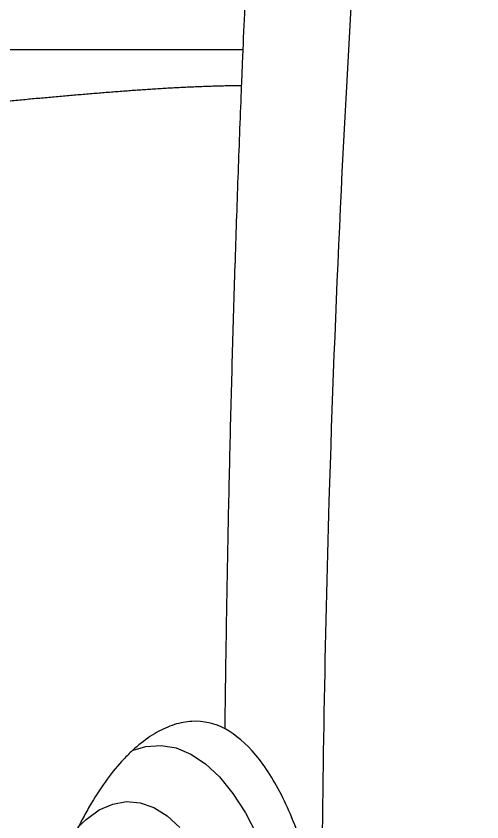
# Model space of a CAD drawing. Header units: inches. Extents: x 0 to 84, y -22 to 124.
# Drawn here: x 9.053 to 10.85, y 43.654 to 46.759 of the extents above; entities that cross this region are included whole.
import ezdxf

# ---------------------------------------------------------------- set-up
doc = ezdxf.new("R2010")
doc.units = ezdxf.units.IN
doc.header["$MEASUREMENT"] = 0
doc.layers.add('1', color=4, linetype='Continuous')

# ---------------------------------------------------------------- blocks, each defined once
blk = doc.blocks.new('2020 RELAY')
at = {"color": 8, "linetype": 'Continuous', "lineweight": 25, "flags": 128}
for points in [[(9.505, 43.4309), (9.5538, 43.4451), (9.6121, 43.4491), (9.6702, 43.4391), (9.7276, 43.4153), (9.7837, 43.3779), (9.838, 43.3274), (9.8897, 43.2641), (9.9384, 43.1889), (9.9835, 43.1025)], [(9.2906, 43.1325), (9.3233, 43.164), (9.3738, 43.2003), (9.4258, 43.2232), (9.4787, 43.2323), (9.5317, 43.2277), (9.5842, 43.2092), (9.6355, 43.1773), (9.685, 43.1322)]]:
    blk.add_lwpolyline(points, dxfattribs=at)
at = {"layer": '1', "color": 3, "linetype": 'Continuous', "lineweight": 25}
for points, knots in [([(10.2321, 42.7627), (10.2354, 43.3051), (10.2584, 44.6), (10.3537, 46.6457), (10.5114, 48.5208), (10.6872, 50.0156), (10.7929, 50.7608), (10.8497, 51.1327)], [0.5348894, 0.5348894, 0.5348894, 0.5348894, 0.625, 0.75, 0.875, 0.9375, 1, 1, 1, 1]), ([(9.9288, 46.1285), (9.9314, 46.1909), (9.9367, 46.3147), (9.945, 46.4989), (9.9536, 46.6802), (9.9624, 46.8586), (9.9715, 47.034), (9.9807, 47.2066), (9.9902, 47.3763), (9.9999, 47.5431), (10.0097, 47.707), (10.0196, 47.868), (10.0297, 48.0261), (10.04, 48.1813), (10.0503, 48.3336), (10.0607, 48.483), (10.0832, 48.7964), (10.1188, 49.2619), (10.1623, 49.7761), (10.1981, 50.1723), (10.2254, 50.4624), (10.2534, 50.7489), (10.2727, 50.9387), (10.2823, 51.0331)], [0, 0, 0, 0, 0.038078, 0.075569, 0.112474, 0.148791, 0.184522, 0.219666, 0.254223, 0.288194, 0.321578, 0.354375, 0.386586, 0.418211, 0.449249, 0.479701, 0.509567, 0.640934, 0.764461, 0.82438, 0.883609, 0.942149, 1, 1, 1, 1]), ([(9.9288, 46.1285), (9.9109, 46.1285), (9.8751, 46.1285), (9.8209, 46.1285), (9.7663, 46.1285), (9.7113, 46.1285), (9.6558, 46.1285), (9.6, 46.1285), (9.5437, 46.1285), (9.487, 46.1285), (9.4299, 46.1285), (9.3725, 46.1285), (9.3147, 46.1285), (9.2565, 46.1285), (9.198, 46.1285), (9.1392, 46.1285), (9.08, 46.1285), (9.0205, 46.1285), (8.9807, 46.1285), (8.9608, 46.1285)], [0, 0, 0, 0, 0.0579414, 0.1159922, 0.1741526, 0.2324231, 0.2908038, 0.349295, 0.4078967, 0.4666092, 0.5254325, 0.5843665, 0.6434113, 0.7025668, 0.761833, 0.8212095, 0.8806964, 0.9402933, 1, 1, 1, 1]), ([(9.9231, 45.9902), (9.9241, 46.0133), (9.9259, 46.0594), (9.9278, 46.1055), (9.9288, 46.1285)], [0, 0, 0, 0, 0.501157, 1, 1, 1, 1]), ([(9.9231, 45.9902), (9.9155, 45.9902), (9.9002, 45.9901), (9.877, 45.9897), (9.8535, 45.9893), (9.8298, 45.9887), (9.8058, 45.988), (9.7816, 45.9872), (9.7571, 45.9862), (9.7324, 45.9852), (9.7075, 45.9841), (9.6824, 45.9828), (9.657, 45.9815), (9.6315, 45.98), (9.6057, 45.9785), (9.5798, 45.9768), (9.5537, 45.9751), (9.5274, 45.9733), (9.5009, 45.9715), (9.4743, 45.9695), (9.4475, 45.9675), (9.4206, 45.9654), (9.3935, 45.9633), (9.3663, 45.9611), (9.339, 45.9588), (9.3115, 45.9565), (9.284, 45.9542), (9.2563, 45.9518), (9.2285, 45.9493), (9.2006, 45.9469), (9.1726, 45.9444), (9.1446, 45.9418), (9.1164, 45.9393), (9.0882, 45.9367), (9.0599, 45.934), (9.0315, 45.9314), (9.0031, 45.9288), (8.9747, 45.9261), (8.9461, 45.9234), (8.9176, 45.9208), (8.889, 45.9181), (8.8699, 45.9163), (8.8603, 45.9154)], [0, 0, 0, 0, 0.025002, 0.050002, 0.075001, 0.099998, 0.124995, 0.149992, 0.174989, 0.199987, 0.224985, 0.249985, 0.274985, 0.299987, 0.324989, 0.349993, 0.374998, 0.400004, 0.425011, 0.450019, 0.475027, 0.500035, 0.525044, 0.550051, 0.575058, 0.600064, 0.625068, 0.65007, 0.675069, 0.700067, 0.725063, 0.750058, 0.775052, 0.800045, 0.825038, 0.850031, 0.875024, 0.900018, 0.925012, 0.950007, 0.975003, 1, 1, 1, 1]), ([(9.8593, 43.5123), (9.86, 43.5752), (9.8616, 43.7004), (9.8644, 43.8873), (9.8675, 44.0724), (9.871, 44.2557), (9.8748, 44.4372), (9.879, 44.6169), (9.8835, 44.7948), (9.8883, 44.9709), (9.8934, 45.1452), (9.8987, 45.3177), (9.9044, 45.4884), (9.9104, 45.6573), (9.9166, 45.8243), (9.921, 45.9351), (9.9231, 45.9902)], [0, 0, 0, 0, 0.076132, 0.151541, 0.226226, 0.300187, 0.373424, 0.445938, 0.517728, 0.588794, 0.659137, 0.728757, 0.797653, 0.865825, 0.933274, 1, 1, 1, 1]), ([(9.8593, 43.5123), (9.8184, 43.5343), (9.7757, 43.5439), (9.7093, 43.5404), (9.6867, 43.5363), (9.6523, 43.5255), (9.6408, 43.5211), (9.6178, 43.5109), (9.6064, 43.5051), (9.5722, 43.4856), (9.5495, 43.4698), (9.5158, 43.4419), (9.5046, 43.4319), (9.4824, 43.4106), (9.4713, 43.3992), (9.4163, 43.3389), (9.375, 43.2813), (9.3269, 43.1982), (9.3175, 43.181), (9.299, 43.1454), (9.29, 43.1271), (9.2635, 43.0706), (9.247, 43.0314), (9.2162, 42.9498), (9.2019, 42.9075), (9.1821, 42.8416), (9.1758, 42.8193), (9.1637, 42.7738), (9.158, 42.7506), (9.1308, 42.6333), (9.1146, 42.5366), (9.0984, 42.387), (9.0943, 42.3365), (9.089, 42.2338), (9.0878, 42.1827), (9.0884, 42.0297), (9.0945, 41.9284), (9.1092, 41.8027), (9.1125, 41.7776), (9.1197, 41.7281), (9.1236, 41.7037), (9.1364, 41.6311), (9.1463, 41.5838), (9.1684, 41.4912), (9.1808, 41.446), (9.2012, 41.3798), (9.2083, 41.358), (9.2231, 41.3153), (9.2308, 41.2944), (9.2702, 41.1925), (9.3057, 41.1183), (9.3545, 41.0351), (9.3645, 41.0189), (9.3849, 40.9876), (9.3952, 40.9727), (9.4265, 40.9296), (9.4479, 40.9034), (9.4916, 40.8561), (9.5138, 40.835), (9.5478, 40.8072), (9.5592, 40.7986), (9.5822, 40.7827), (9.5937, 40.7755), (9.651, 40.7432), (9.6964, 40.7291), (9.7632, 40.7259), (9.7854, 40.7279), (9.8283, 40.7381), (9.8492, 40.7462), (9.8695, 40.7574)], [0, 0, 0, 0, 0.0625, 0.0625, 0.09375, 0.09375, 0.109375, 0.109375, 0.125, 0.125, 0.15625, 0.15625, 0.171875, 0.171875, 0.1875, 0.1875, 0.25, 0.25, 0.265625, 0.265625, 0.28125, 0.28125, 0.3125, 0.3125, 0.34375, 0.34375, 0.359375, 0.359375, 0.375, 0.375, 0.4375, 0.4375, 0.46875, 0.46875, 0.5, 0.5, 0.5625, 0.5625, 0.578125, 0.578125, 0.59375, 0.59375, 0.625, 0.625, 0.65625, 0.65625, 0.671875, 0.671875, 0.6875, 0.6875, 0.75, 0.75, 0.765625, 0.765625, 0.78125, 0.78125, 0.8125, 0.8125, 0.84375, 0.84375, 0.859375, 0.859375, 0.875, 0.875, 0.9375, 0.9375, 0.96875, 0.96875, 1, 1, 1, 1]), ([(10.2321, 42.7628), (10.2145, 42.8575), (10.1933, 42.9453), (10.1558, 43.067), (10.1424, 43.1059), (10.1134, 43.1801), (10.0983, 43.2147), (10.0505, 43.3114), (10.0158, 43.3664), (9.9401, 43.4566), (9.9005, 43.4901), (9.8593, 43.5123)], [0, 0, 0, 0, 0.25, 0.25, 0.375, 0.375, 0.5, 0.5, 0.75, 0.75, 1, 1, 1, 1])]:
    blk.add_open_spline(points, degree=3, knots=knots, dxfattribs=at)

msp = doc.modelspace()

# ---------------------------------------------------------------- block references
msp.add_blockref('2020 RELAY', (0, 0.5))

doc.saveas('drawing.dxf')
